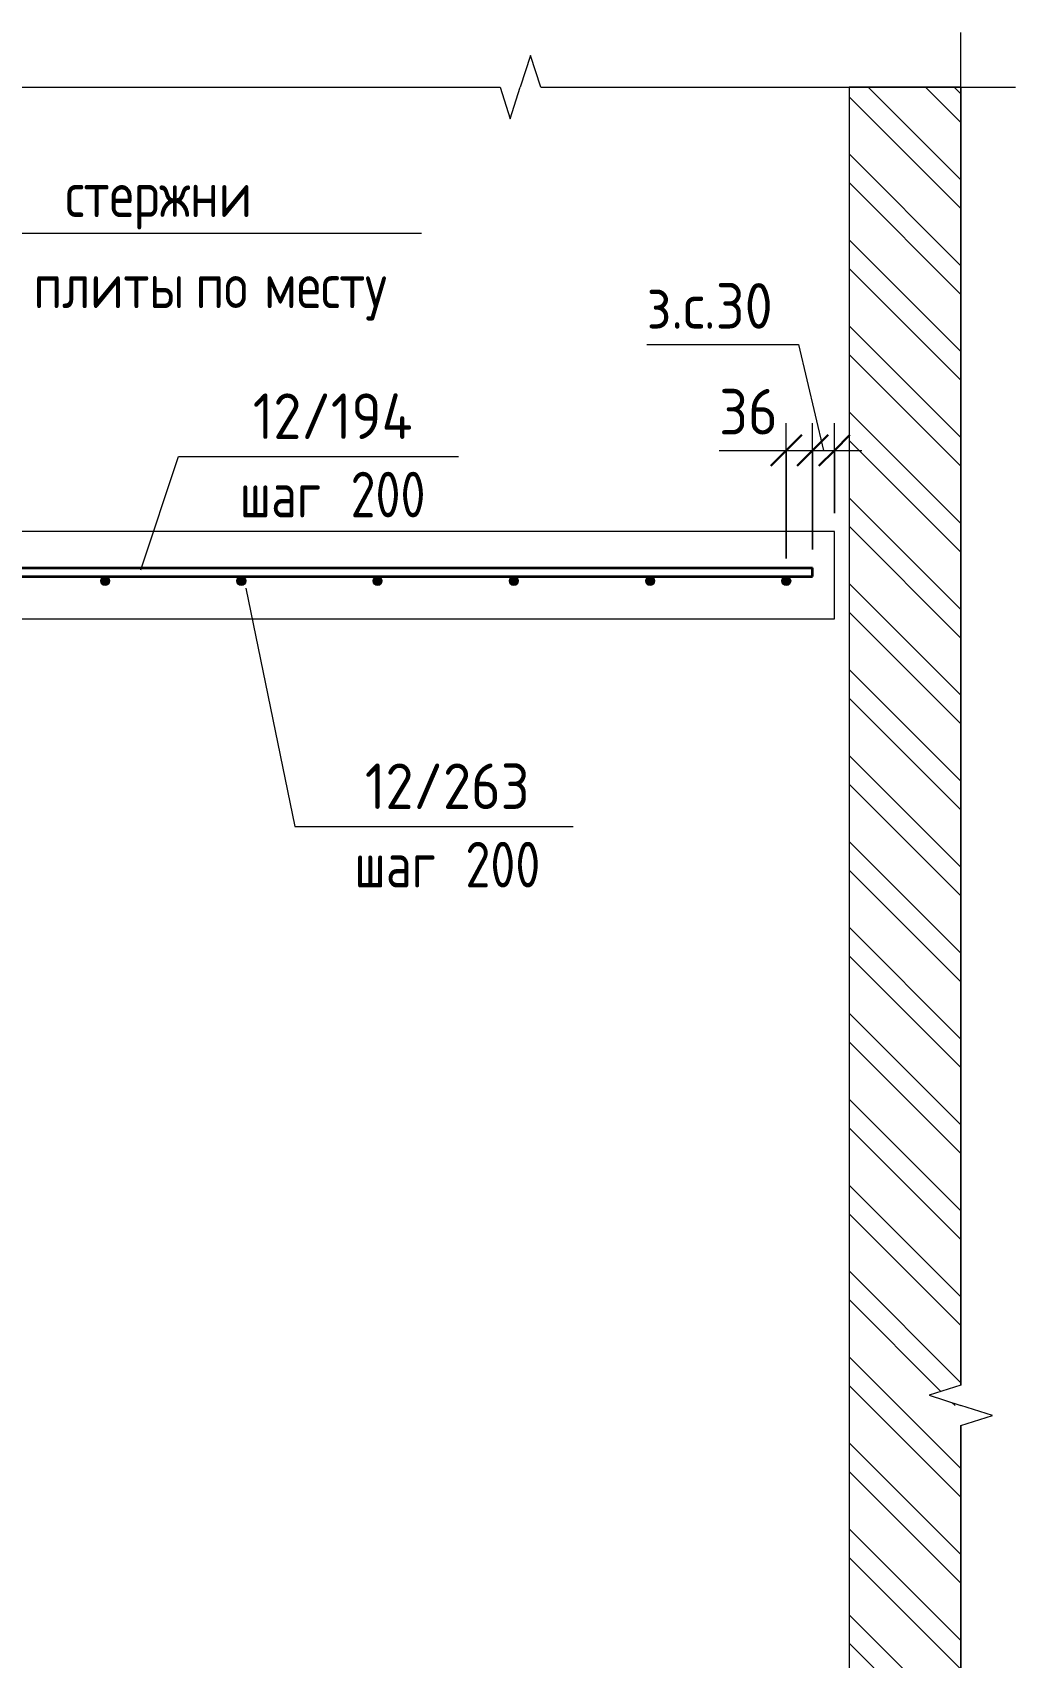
# Model space of a CAD drawing. Header units: millimetres. Extents: x 66339 to 175313, y -6307 to 14735.
# Drawn here: x 170283 to 171630, y 1625 to 3854 of the extents above; entities that cross this region are included whole.
import ezdxf

# ---------------------------------------------------------------- set-up
doc = ezdxf.new("R2010")
doc.units = ezdxf.units.MM
for name, color, linetype, lineweight in [('AA_Dim', 7, 'Continuous', 9), ('AA_Dim-25', 7, 'Continuous', 9), ('AA_Linii', 7, 'Continuous', 9), ('AA_Oformlenie', 7, 'Continuous', 9), ('AA_Vinoska', 7, 'Continuous', 9), ('AF_Perekritie_Опалубка', 253, 'Continuous', 18), ('AF_Stena_Опалубка', 253, 'Continuous', 18), ('KR_Armatura', 7, 'Continuous', 20), ('KR_Armatura_Tonkie', 7, 'Continuous', 20)]:
    doc.layers.add(name, color=color, linetype=linetype, lineweight=lineweight)
doc.styles.add('GOST Common_2', font='GOST Common.ttf', dxfattribs={"width": 0.85, "height": 62.5})
doc.styles.add('ISOCPEUR_11', font='isocpeur.ttf', dxfattribs={"width": 0.9, "height": 62.5})
doc.styles.add('ISOCPEUR_12', font='isocpeur.ttf', dxfattribs={"width": 0.8, "height": 62.5})
doc.dimstyles.new('00_Точн_3_знака__прозр__4', dxfattribs={"dimscale": 304.8, "dimtxt": 62.248823, "dimasz": 0.139436, "dimexe": 0.123031, "dimexo": 0.082021, "dimgap": 0.008202, "dimtad": 1, "dimdec": 3, "dimrnd": 0.001, "dimdsep": 46, "dimtxsty": 'ISOCPEUR_11', "dimblk1": 'OBLIQUE', "dimblk2": 'OBLIQUE', "dimsah": 1, "dimcen": 0.09, "dimdle": 0.123031, "dimazin": 0, "dimtfac": 1, "dimtdec": 4, "dimtix": 1, "dimtmove": 1, "dimatfit": 3, "dimfxl": 1, "dimtvp": 1, "dimtolj": 1, "dimtzin": 0, "dimlwd": 18, "dimlwe": 18, "dimarcsym": 2})

# ---------------------------------------------------------------- blocks, each defined once
blk = doc.blocks.new('011_Прямоугольник обрыва _ЭлУзла_ - 011_Прямоугольник обрыва _ЭлУзла_-4121425-2-2 Армирование')
at = {"layer": 'AA_Oformlenie'}
for p, q in [((-11240.9, 3779.4), (-10088.3, 3779.4)), ((-10032.7, 3779.4), (-9456.7, 3779.4)), ((-9456.7, 3779.4), (-9456.7, 1999)), ((-9456.7, 1943.3), (-9456.7, -1618.1))]:
    blk.add_line(p, q, dxfattribs=at)
blk = doc.blocks.new('DIMBLOCK130-2-2 Армирование')
at = {"layer": 'AA_Dim-25', "lineweight": 18}
for p, q in [((171316.2, 3133), (171316.2, 3318.7)), ((171352.2, 3145), (171352.2, 3318.7)), ((171224.1, 3281.2), (171328.1, 3281.2)), ((171278.7, 3281.2), (171352.2, 3281.2)), ((171316.2, 3281.2), (171316.2, 3133)), ((171328.1, 3281.2), (171334.2, 3281.2)), ((171352.2, 3281.2), (171352.2, 3145))]:
    blk.add_line(p, q, dxfattribs=at)
at = {"layer": 'AA_Dim-25', "lineweight": 30}
for p, q in [((171316.2, 3281.2), (171337.4, 3302.5)), ((171352.2, 3281.2), (171373.4, 3302.5)), ((171316.2, 3281.2), (171294.9, 3260)), ((171352.2, 3281.2), (171330.9, 3260))]:
    blk.add_line(p, q, dxfattribs=at)
at = {"layer": 'AA_Dim-25', "color": 0, "lineweight": 18, "insert": (171224.1, 3365.4), "char_height": 62.5, "width": 94.81, "attachment_point": 1, "line_spacing_factor": 1.149209, "style": 'ISOCPEUR_11'}
blk.add_mtext('36', dxfattribs=at)
blk = doc.blocks.new('_Oblique')
at = {"color": 0, "linetype": 'ByBlock', "lineweight": -2}
blk.add_line((-0.5, -0.5), (0.5, 0.5), dxfattribs=at)
blk = doc.blocks.new('DIMBLOCK131-2-2 Армирование')
at = {"layer": 'AA_Dim-25', "lineweight": 18}
for p, q in [((171124.8, 3426.4), (171332.9, 3426.4)), ((171332.9, 3426.4), (171367.2, 3281.2)), ((171352.2, 3145), (171352.2, 3318.7)), ((171382.2, 3195), (171382.2, 3318.7)), ((171352.2, 3281.2), (171419.7, 3281.2)), ((171352.2, 3281.2), (171352.2, 3145)), ((171382.2, 3281.2), (171382.2, 3195))]:
    blk.add_line(p, q, dxfattribs=at)
at = {"layer": 'AA_Dim-25', "lineweight": 30}
for p, q in [((171352.2, 3281.2), (171373.4, 3302.5)), ((171382.2, 3281.2), (171403.4, 3302.5)), ((171352.2, 3281.2), (171330.9, 3260)), ((171382.2, 3281.2), (171360.9, 3260))]:
    blk.add_line(p, q, dxfattribs=at)
at = {"layer": 'AA_Dim-25', "color": 0, "lineweight": 18, "insert": (171124.8, 3510.6), "char_height": 62.5, "width": 219.786, "attachment_point": 1, "line_spacing_factor": 1.149209, "style": 'ISOCPEUR_11'}
blk.add_mtext('з.с.30', dxfattribs=at)
blk = doc.blocks.new('042_М_Арматуры - Диам длина поз _ Комментарий-3662934-2-2 Армирование')
at = {"layer": 'AA_Vinoska'}
blk.add_line((-10831.3, -2781.2), (-10481.3, -2781.2), dxfattribs=at)
blk = doc.blocks.new('010_Текст с выноской - Текст 2 строки-4111793-2-2 Армирование')
at = {"layer": 'AA_Vinoska'}
blk.add_line((-11321.2, 3579.2), (-10196.2, 3579.2), dxfattribs=at)

msp = doc.modelspace()

# ---------------------------------------------------------------- hatches: boundary and pattern name
at = {"layer": 'AA_Oformlenie'}
h = msp.add_hatch(dxfattribs=at)
h.set_pattern_fill('FP_14', color=250, style=0, pattern_type=2)
h.set_pattern_definition([(135, (172103.91, 825), (-58.9331, -58.9331), []), (135, (172143.2, 825), (-58.9331, -58.9331), [])])
h.paths.add_polyline_path([(171402.1805, -3454.753), (171555.4322, -3454.753), (171555.4322, -1673.7217), (171535.3545, -1673.7217), (171535.3545, -1646.2217), (171555.4322, -1646.2217), (171512.1071, -1632.1445), (171555.4322, -1618.0673), (171555.4322, 1943.341), (171535.3545, 1943.341), (171535.3545, 1970.841), (171555.4322, 1970.841), (171512.1071, 1984.9182), (171555.4322, 1998.9953), (171555.4322, 3779.3723), (171402.1805, 3779.3723), (171402.1805, -3329.4697)])
at = {"layer": 'KR_Armatura'}
h = msp.add_hatch(color=256, dxfattribs=at)
edge = h.paths.add_edge_path()
edge.add_arc((170382.1805, 3102), 6, 0, 360)
for points in [[(170379.1805, 3096.8038), (170385.1805, 3096.8038), (170388.1805, 3102), (170385.1805, 3107.1962), (170379.1805, 3107.1962), (170376.1805, 3102)], [(170565.9805, 3096.8038), (170571.9805, 3096.8038), (170574.9805, 3102), (170571.9805, 3107.1962), (170565.9805, 3107.1962), (170562.9805, 3102)], [(170752.7805, 3096.8038), (170758.7805, 3096.8038), (170761.7805, 3102), (170758.7805, 3107.1962), (170752.7805, 3107.1962), (170749.7805, 3102)], [(170939.5805, 3096.8038), (170945.5805, 3096.8038), (170948.5805, 3102), (170945.5805, 3107.1962), (170939.5805, 3107.1962), (170936.5805, 3102)], [(171126.3805, 3096.8038), (171132.3805, 3096.8038), (171135.3805, 3102), (171132.3805, 3107.1962), (171126.3805, 3107.1962), (171123.3805, 3102)], [(171313.1805, 3096.8038), (171319.1805, 3096.8038), (171322.1805, 3102), (171319.1805, 3107.1962), (171313.1805, 3107.1962), (171310.1805, 3102)]]:
    msp.add_hatch(color=256, dxfattribs=at).paths.add_polyline_path(points)
h = msp.add_hatch(color=256, dxfattribs=at)
edge = h.paths.add_edge_path()
edge.add_arc((170568.9805, 3102), 6, 0, 360)
h = msp.add_hatch(color=256, dxfattribs=at)
edge = h.paths.add_edge_path()
edge.add_arc((170755.7805, 3102), 6, 0, 360)
h = msp.add_hatch(color=256, dxfattribs=at)
edge = h.paths.add_edge_path()
edge.add_arc((170942.5805, 3102), 6, 0, 360)
h = msp.add_hatch(color=256, dxfattribs=at)
edge = h.paths.add_edge_path()
edge.add_arc((171129.3805, 3102), 6, 0, 360)
h = msp.add_hatch(color=256, dxfattribs=at)
edge = h.paths.add_edge_path()
edge.add_arc((171316.1805, 3102), 6, 0, 360)

# ---------------------------------------------------------------- linework, layer by layer
at = {"layer": 'AA_Linii'}
for p, q in [((171555.4322, 3779.3723), (171402.1805, 3779.3723)), ((171402.1805, 3779.3723), (171402.1805, -3454.753)), ((171555.4322, 1998.9953), (171555.4322, 3779.3723)), ((171555.4322, -1618.0673), (171555.4322, 1943.341))]:
    msp.add_line(p, q, dxfattribs=at)
at = {"layer": 'AA_Vinoska'}
for p, q in [((171555.4322, 3779.3723), (171555.4322, 3854.3723)), ((170965.4112, 3822.6974), (170951.334, 3779.3723)), ((170979.4883, 3779.3723), (170965.4112, 3822.6974)), ((170923.834, 3779.3723), (170937.584, 3736.071)), ((170937.584, 3736.071), (170951.334, 3779.3723)), ((171555.4322, 3779.3723), (171630.4322, 3779.3723)), ((170431.0813, 3117.1395), (170483.0083, 3272.9206)), ((170483.0083, 3272.9206), (170516.5096, 3272.9206)), ((170575.1369, 3092.0135), (170642.1396, 2765.2924)), ((170642.1396, 2765.2924), (170673.9658, 2765.2924)), ((171555.4322, 1998.9953), (171512.1071, 1984.9182)), ((171512.1071, 1984.9182), (171555.4322, 1970.841)), ((171598.7335, 1957.091), (171555.4322, 1970.841)), ((171555.4322, 1943.341), (171598.7335, 1957.091))]:
    msp.add_line(p, q, dxfattribs=at)
at = {"layer": 'AF_Perekritie_Опалубка', "lineweight": 20}
for p, q in [((171382.1805, 3170), (169540.1805, 3170)), ((171382.1805, 3050), (171382.1805, 3170)), ((169582.1805, 3050), (171382.1805, 3050))]:
    msp.add_line(p, q, dxfattribs=at)
at = {"layer": 'AF_Stena_Опалубка', "lineweight": 20}
msp.add_line((171402.1805, 3779.3723), (171402.1805, -3454.753), dxfattribs=at)
at = {"layer": 'KR_Armatura'}
for p, q in [((170379.1805, 3107.1962), (170376.1805, 3102)), ((170376.1805, 3102), (170379.1805, 3096.8038)), ((170385.1805, 3107.1962), (170379.1805, 3107.1962)), ((170388.1805, 3102), (170385.1805, 3107.1962)), ((170385.1805, 3096.8038), (170388.1805, 3102)), ((170565.9805, 3107.1962), (170562.9805, 3102)), ((170562.9805, 3102), (170565.9805, 3096.8038)), ((170571.9805, 3107.1962), (170565.9805, 3107.1962)), ((170574.9805, 3102), (170571.9805, 3107.1962)), ((170571.9805, 3096.8038), (170574.9805, 3102)), ((170752.7805, 3107.1962), (170749.7805, 3102)), ((170749.7805, 3102), (170752.7805, 3096.8038)), ((170758.7805, 3107.1962), (170752.7805, 3107.1962)), ((170761.7805, 3102), (170758.7805, 3107.1962)), ((170758.7805, 3096.8038), (170761.7805, 3102)), ((170939.5805, 3107.1962), (170936.5805, 3102)), ((170936.5805, 3102), (170939.5805, 3096.8038)), ((170945.5805, 3107.1962), (170939.5805, 3107.1962)), ((170948.5805, 3102), (170945.5805, 3107.1962)), ((170945.5805, 3096.8038), (170948.5805, 3102)), ((171126.3805, 3107.1962), (171123.3805, 3102)), ((171123.3805, 3102), (171126.3805, 3096.8038)), ((171132.3805, 3107.1962), (171126.3805, 3107.1962)), ((171135.3805, 3102), (171132.3805, 3107.1962)), ((171132.3805, 3096.8038), (171135.3805, 3102)), ((171313.1805, 3107.1962), (171310.1805, 3102)), ((171310.1805, 3102), (171313.1805, 3096.8038)), ((171319.1805, 3107.1962), (171313.1805, 3107.1962)), ((171322.1805, 3102), (171319.1805, 3107.1962)), ((171319.1805, 3096.8038), (171322.1805, 3102)), ((170379.1805, 3096.8038), (170385.1805, 3096.8038)), ((170565.9805, 3096.8038), (170571.9805, 3096.8038)), ((170752.7805, 3096.8038), (170758.7805, 3096.8038)), ((170939.5805, 3096.8038), (170945.5805, 3096.8038)), ((171126.3805, 3096.8038), (171132.3805, 3096.8038)), ((171313.1805, 3096.8038), (171319.1805, 3096.8038))]:
    msp.add_line(p, q, dxfattribs=at)
for centre in [(170382.1805, 3102), (170568.9805, 3102), (170755.7805, 3102), (170942.5805, 3102), (171129.3805, 3102), (171316.1805, 3102)]:
    msp.add_circle(centre, 6, dxfattribs=at)
at = {"layer": 'KR_Armatura_Tonkie', "lineweight": 35}
for p, q in [((169412.1805, 3120), (171352.1805, 3120)), ((169412.1805, 3108), (171352.1805, 3108)), ((171352.1805, 3108), (171352.1805, 3120))]:
    msp.add_line(p, q, dxfattribs=at)

# ---------------------------------------------------------------- block references
at = {"layer": 'AA_Oformlenie'}
msp.add_blockref('011_Прямоугольник обрыва _ЭлУзла_ - 011_Прямоугольник обрыва _ЭлУзла_-4121425-2-2 Армирование', (181012.1805, 0), dxfattribs=at)
at = {"layer": 'AA_Vinoska'}
for name, p in [('010_Текст с выноской - Текст 2 строки-4111793-2-2 Армирование', (181012.1805, 0)), ('042_М_Арматуры - Диам длина поз _ Комментарий-3662934-2-2 Армирование', (181347.8171, 6054.1249)), ('042_М_Арматуры - Диам длина поз _ Комментарий-3662934-2-2 Армирование', (181505.2733, 5546.4966))]:
    msp.add_blockref(name, p, dxfattribs=at)

# ---------------------------------------------------------------- texts
at = {"layer": 'AA_Vinoska', "char_height": 62.5, "attachment_point": 1}
for s, insert, width, style in [('\\fGOST Common|b0|i0|c204|p34|;\\W.85; ', (170309.2689, 3663.7316), 22.146617, 'GOST Common_2'), ('стержни', (170327.5417, 3663.7316), 339.013602, 'GOST Common_2'), ('\\fGOST Common|b0|i0|c204|p34|;\\W.85; ', (170487.7977, 3538.7316), 22.146617, 'GOST Common_2'), ('\\fGOST Common|b0|i0|c204|p34|;\\W.85; ', (170581.9729, 3538.7316), 22.146617, 'GOST Common_2'), ('плиты', (170283.9859, 3538.7316), 247.019961, 'GOST Common_2'), ('по', (170506.0705, 3538.7316), 91.993641, 'GOST Common_2'), ('месту', (170600.2456, 3538.7316), 240.205617, 'GOST Common_2'), ('12/194', (170584.6506, 3359.2732), 268.765734, 'ISOCPEUR_11'), ('шаг', (170566.5506, 3251.7969), 145.907125, 'ISOCPEUR_12'), (' 200', (170686.9361, 3251.7969), 166.751, 'ISOCPEUR_12'), ('12/263', (170738.3943, 2851.645), 277.784719, 'ISOCPEUR_11'), (' 200', (170844.3922, 2744.1686), 166.751, 'ISOCPEUR_12'), ('шаг', (170724.0068, 2744.1686), 145.907125, 'ISOCPEUR_12')]:
    msp.add_mtext(s, dxfattribs=dict(at, insert=insert, width=width, style=style))

# ---------------------------------------------------------------- dimensions: what is measured, and where the dimension line sits
at = {"layer": 'AA_Dim', "lineweight": 18}
for base, p1, p2, override, picture, middle in [((171382.1805, 3281.2165), (171352.1805, 3120), (171382.1805, 3170), {"dimpost": 'з.с.<>', "dimfxl": 58.309519}, 'DIMBLOCK131-2-2 Армирование', (171234.6593, 3468.9275)), ((171352.1805, 3281.2165), (171316.1805, 3108), (171352.1805, 3120), {"dimpost": '<>', "dimfxl": 37.947332}, 'DIMBLOCK130-2-2 Армирование', (171271.4875, 3323.7034))]:
    dim = msp.add_linear_dim(base=base, p1=p1, p2=p2, dimstyle='00_Точн_3_знака__прозр__4', override=override, dxfattribs=at)
    dim.commit()
    dim.dimension.update_dxf_attribs({"geometry": picture, "text_midpoint": middle, "dimtype": 160})

doc.saveas('drawing.dxf')
